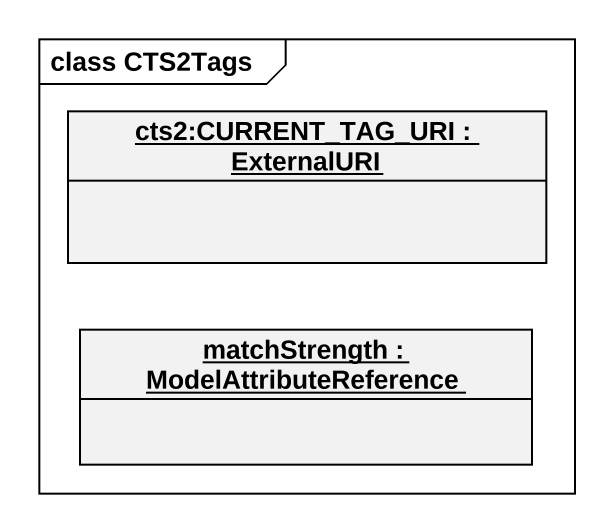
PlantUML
@startuml
mainframe class CTS2Tags
hide circle
hide empty members
object "cts2:CURRENT_TAG_URI : ExternalURI" as cts2_CURRENT_TAG_URI
object "matchStrength : ModelAttributeReference" as matchStrength
@enduml
